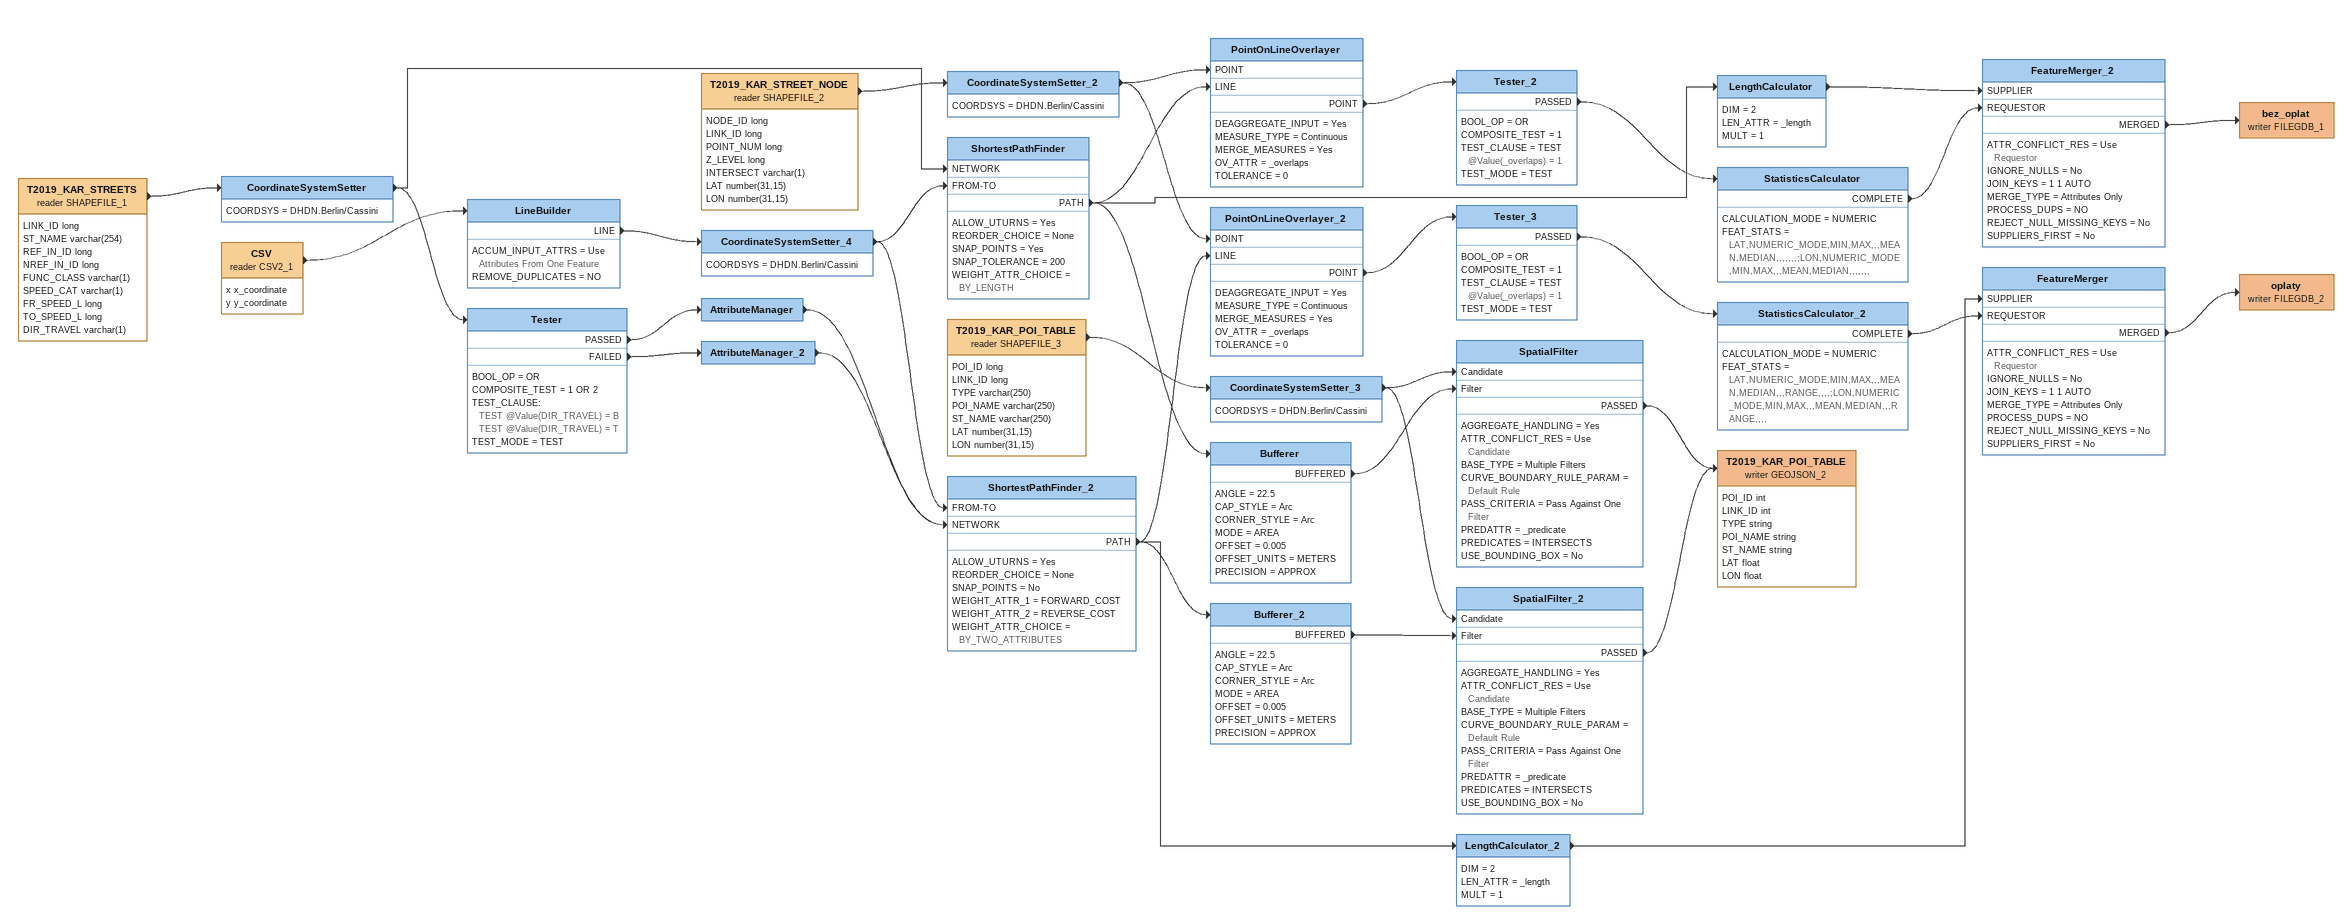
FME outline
T2019_KAR_STREETS (reader SHAPEFILE_1)
    attributes: LINK_ID long, ST_NAME varchar(254), REF_IN_ID long, NREF_IN_ID long, FUNC_CLASS varchar(1), SPEED_CAT varchar(1), FR_SPEED_L long, TO_SPEED_L long, DIR_TRAVEL varchar(1)
    -> CoordinateSystemSetter
CoordinateSystemSetter
    COORDSYS = DHDN.Berlin/Cassini
    -> ShortestPathFinder [NETWORK]
    -> Tester
Tester
    BOOL_OP = OR
    COMPOSITE_TEST = 1 OR 2
    TEST_CLAUSE:
      TEST @Value(DIR_TRAVEL) = B
      TEST @Value(DIR_TRAVEL) = T
    TEST_MODE = TEST
    PASSED -> AttributeManager
    FAILED -> AttributeManager_2
AttributeManager
    -> ShortestPathFinder_2 [NETWORK]
AttributeManager_2
    -> ShortestPathFinder_2 [NETWORK]
CSV (reader CSV2_1)
    attributes: x x_coordinate, y y_coordinate
    -> LineBuilder
LineBuilder
    ACCUM_INPUT_ATTRS = Use Attributes From One Feature
    REMOVE_DUPLICATES = NO
    LINE -> CoordinateSystemSetter_4
CoordinateSystemSetter_4
    COORDSYS = DHDN.Berlin/Cassini
    -> ShortestPathFinder [FROM-TO]
    -> ShortestPathFinder_2 [FROM-TO]
ShortestPathFinder
    ALLOW_UTURNS = Yes
    REORDER_CHOICE = None
    SNAP_POINTS = Yes
    SNAP_TOLERANCE = 200
    WEIGHT_ATTR_CHOICE = BY_LENGTH
    PATH -> Bufferer
    PATH -> PointOnLineOverlayer [LINE]
    PATH -> LengthCalculator
LengthCalculator
    DIM = 2
    LEN_ATTR = _length
    MULT = 1
    -> FeatureMerger_2 [SUPPLIER]
Bufferer
    ANGLE = 22.5
    CAP_STYLE = Arc
    CORNER_STYLE = Arc
    MODE = AREA
    OFFSET = 0.005
    OFFSET_UNITS = METERS
    PRECISION = APPROX
    BUFFERED -> SpatialFilter [Filter]
ShortestPathFinder_2
    ALLOW_UTURNS = Yes
    REORDER_CHOICE = None
    SNAP_POINTS = No
    WEIGHT_ATTR_1 = FORWARD_COST
    WEIGHT_ATTR_2 = REVERSE_COST
    WEIGHT_ATTR_CHOICE = BY_TWO_ATTRIBUTES
    PATH -> Bufferer_2
    PATH -> LengthCalculator_2
    PATH -> PointOnLineOverlayer_2 [LINE]
Bufferer_2
    ANGLE = 22.5
    CAP_STYLE = Arc
    CORNER_STYLE = Arc
    MODE = AREA
    OFFSET = 0.005
    OFFSET_UNITS = METERS
    PRECISION = APPROX
    BUFFERED -> SpatialFilter_2 [Filter]
LengthCalculator_2
    DIM = 2
    LEN_ATTR = _length
    MULT = 1
    -> FeatureMerger [SUPPLIER]
T2019_KAR_STREET_NODE (reader SHAPEFILE_2)
    attributes: NODE_ID long, LINK_ID long, POINT_NUM long, Z_LEVEL long, INTERSECT varchar(1), LAT number(31,15), LON number(31,15)
    -> CoordinateSystemSetter_2
CoordinateSystemSetter_2
    COORDSYS = DHDN.Berlin/Cassini
    -> PointOnLineOverlayer [POINT]
    -> PointOnLineOverlayer_2 [POINT]
PointOnLineOverlayer
    DEAGGREGATE_INPUT = Yes
    MEASURE_TYPE = Continuous
    MERGE_MEASURES = Yes
    OV_ATTR = _overlaps
    TOLERANCE = 0
    POINT -> Tester_2
Tester_2
    BOOL_OP = OR
    COMPOSITE_TEST = 1
    TEST_CLAUSE = TEST @Value(_overlaps) = 1
    TEST_MODE = TEST
    PASSED -> StatisticsCalculator
StatisticsCalculator
    CALCULATION_MODE = NUMERIC
    FEAT_STATS = LAT,NUMERIC_MODE,MIN,MAX,,,MEAN,MEDIAN,,,,,,,;LON,NUMERIC_MODE,MIN,MAX,,,MEAN,MEDIAN,,,,,,,
    COMPLETE -> FeatureMerger_2 [REQUESTOR]
FeatureMerger_2
    ATTR_CONFLICT_RES = Use Requestor
    IGNORE_NULLS = No
    JOIN_KEYS = 1 1 AUTO
    MERGE_TYPE = Attributes Only
    PROCESS_DUPS = NO
    REJECT_NULL_MISSING_KEYS = No
    SUPPLIERS_FIRST = No
    MERGED -> bez_oplat (writer FILEGDB_1)
bez_oplat (writer FILEGDB_1)
PointOnLineOverlayer_2
    DEAGGREGATE_INPUT = Yes
    MEASURE_TYPE = Continuous
    MERGE_MEASURES = Yes
    OV_ATTR = _overlaps
    TOLERANCE = 0
    POINT -> Tester_3
Tester_3
    BOOL_OP = OR
    COMPOSITE_TEST = 1
    TEST_CLAUSE = TEST @Value(_overlaps) = 1
    TEST_MODE = TEST
    PASSED -> StatisticsCalculator_2
StatisticsCalculator_2
    CALCULATION_MODE = NUMERIC
    FEAT_STATS = LAT,NUMERIC_MODE,MIN,MAX,,,MEAN,MEDIAN,,,RANGE,,,,;LON,NUMERIC_MODE,MIN,MAX,,,MEAN,MEDIAN,,,RANGE,,,,
    COMPLETE -> FeatureMerger [REQUESTOR]
FeatureMerger
    ATTR_CONFLICT_RES = Use Requestor
    IGNORE_NULLS = No
    JOIN_KEYS = 1 1 AUTO
    MERGE_TYPE = Attributes Only
    PROCESS_DUPS = NO
    REJECT_NULL_MISSING_KEYS = No
    SUPPLIERS_FIRST = No
    MERGED -> oplaty (writer FILEGDB_2)
oplaty (writer FILEGDB_2)
T2019_KAR_POI_TABLE (reader SHAPEFILE_3)
    attributes: POI_ID long, LINK_ID long, TYPE varchar(250), POI_NAME varchar(250), ST_NAME varchar(250), LAT number(31,15), LON number(31,15)
    -> CoordinateSystemSetter_3
CoordinateSystemSetter_3
    COORDSYS = DHDN.Berlin/Cassini
    -> SpatialFilter [Candidate]
    -> SpatialFilter_2 [Candidate]
SpatialFilter
    AGGREGATE_HANDLING = Yes
    ATTR_CONFLICT_RES = Use Candidate
    BASE_TYPE = Multiple Filters
    CURVE_BOUNDARY_RULE_PARAM = Default Rule
    PASS_CRITERIA = Pass Against One Filter
    PREDATTR = _predicate
    PREDICATES = INTERSECTS
    USE_BOUNDING_BOX = No
    PASSED -> T2019_KAR_POI_TABLE (writer GEOJSON_2)
SpatialFilter_2
    AGGREGATE_HANDLING = Yes
    ATTR_CONFLICT_RES = Use Candidate
    BASE_TYPE = Multiple Filters
    CURVE_BOUNDARY_RULE_PARAM = Default Rule
    PASS_CRITERIA = Pass Against One Filter
    PREDATTR = _predicate
    PREDICATES = INTERSECTS
    USE_BOUNDING_BOX = No
    PASSED -> T2019_KAR_POI_TABLE (writer GEOJSON_2)
T2019_KAR_POI_TABLE (writer GEOJSON_2)
    attributes: POI_ID int, LINK_ID int, TYPE string, POI_NAME string, ST_NAME string, LAT float, LON float
